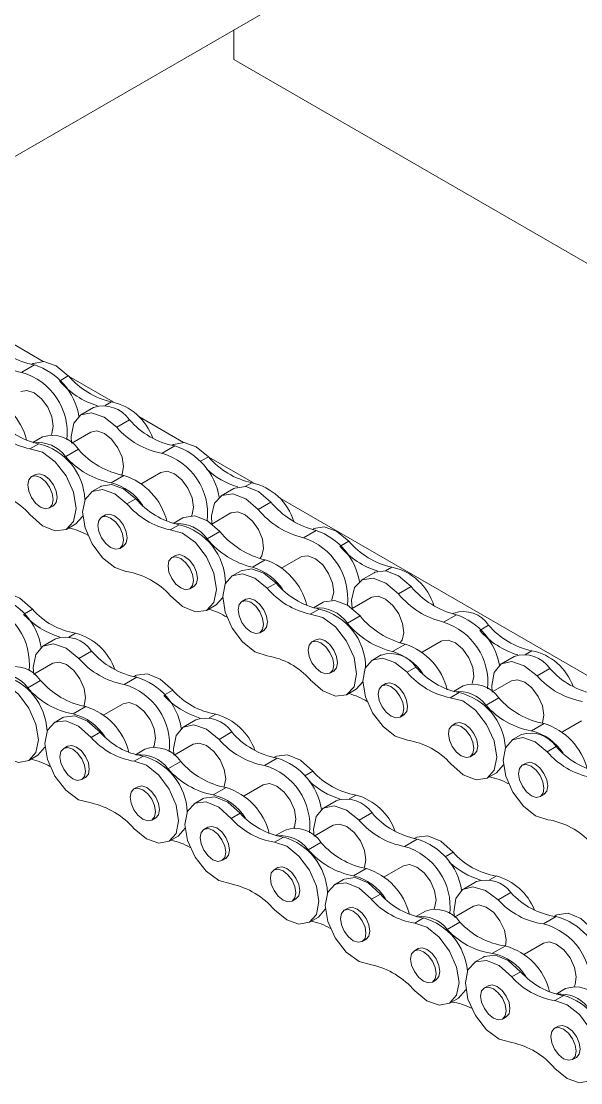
# Model space of a CAD drawing. Header units: millimetres. Extents: x 0 to 1189, y 0 to 841.
# Drawn here: x 284.89 to 291.1, y 685.65 to 697.42 of the extents above; entities that cross this region are included whole.
import ezdxf

# ---------------------------------------------------------------- set-up
doc = ezdxf.new("R2010")
doc.units = ezdxf.units.MM

msp = doc.modelspace()

# ---------------------------------------------------------------- linework, layer by layer
at = {"color": 7, "linetype": 'Continuous', "lineweight": 15}
for p, q in [((291.496, 699.778), (283.029, 694.89)), ((287.253, 697.001), (287.253, 697.329)), ((287.253, 697.328), (287.253, 697.328)), ((294.324, 692.919), (287.253, 697.001)), ((284.641, 693.938), (285.137, 693.651)), ((285.028, 693.629), (285.007, 693.617)), ((285.042, 693.612), (284.9, 693.53)), ((285.419, 693.488), (285.915, 693.202)), ((285.895, 693.203), (285.824, 693.162)), ((285.697, 693.14), (285.556, 693.058)), ((286.197, 693.039), (286.693, 692.753)), ((286.095, 693.004), (285.953, 692.922)), ((285.131, 692.813), (285.024, 692.751)), ((285.666, 692.868), (285.454, 692.745)), ((284.99, 692.68), (285.089, 692.738)), ((286.597, 692.714), (286.456, 692.632)), ((286.584, 692.731), (286.563, 692.719)), ((285.387, 692.596), (285.529, 692.677)), ((286.975, 692.59), (287.471, 692.304)), ((285.051, 692.397), (285.008, 692.373)), ((285.89, 692.305), (286.032, 692.387)), ((286.443, 692.419), (286.232, 692.296)), ((285.778, 692.265), (285.679, 692.208)), ((287.253, 692.242), (287.111, 692.16)), ((287.451, 692.305), (287.38, 692.264)), ((286.067, 692.071), (286.166, 692.128)), ((287.664, 692.09), (287.523, 692.009)), ((287.753, 692.141), (294.543, 688.222)), ((285.208, 692.026), (285.251, 692.051)), ((285.829, 691.948), (285.786, 691.924)), ((286.687, 691.915), (286.58, 691.853)), ((287.221, 691.97), (287.009, 691.847)), ((285.401, 691.791), (285.5, 691.848)), ((286.546, 691.782), (286.645, 691.84)), ((286.957, 691.682), (287.099, 691.764)), ((288.167, 691.776), (288.025, 691.695)), ((288.139, 691.795), (288.122, 691.786)), ((285.986, 691.577), (286.029, 691.602)), ((286.607, 691.499), (286.564, 691.475)), ((287.459, 691.368), (287.601, 691.45)), ((287.998, 691.483), (287.786, 691.361)), ((287.333, 691.33), (287.234, 691.273)), ((288.808, 691.306), (288.666, 691.225)), ((289.006, 691.37), (288.935, 691.329)), ((286.764, 691.128), (286.807, 691.153)), ((287.622, 691.136), (287.721, 691.193)), ((289.219, 691.155), (289.078, 691.074)), ((288.776, 691.034), (288.564, 690.912)), ((286.956, 690.893), (287.055, 690.95)), ((287.384, 691.013), (287.341, 690.988)), ((288.242, 690.98), (288.135, 690.918)), ((285.018, 690.902), (284.93, 690.851)), ((288.101, 690.847), (288.2, 690.904)), ((288.512, 690.747), (288.654, 690.829)), ((289.722, 690.841), (289.58, 690.759)), ((289.694, 690.86), (289.677, 690.85)), ((285.276, 690.575), (285.135, 690.493)), ((287.541, 690.642), (287.584, 690.666)), ((288.161, 690.564), (288.119, 690.539)), ((289.014, 690.433), (289.156, 690.514)), ((289.553, 690.548), (289.341, 690.426)), ((290.558, 690.442), (290.488, 690.402)), ((285.674, 690.439), (285.532, 690.357)), ((288.888, 690.395), (288.789, 690.337)), ((290.363, 690.379), (290.221, 690.298)), ((285.245, 690.303), (285.033, 690.181)), ((288.319, 690.193), (288.361, 690.217)), ((289.174, 690.203), (289.273, 690.261)), ((290.757, 690.246), (290.616, 690.165)), ((284.967, 690.031), (285.108, 690.112)), ((286.177, 690.149), (286.035, 690.067)), ((286.163, 690.166), (286.142, 690.154)), ((290.331, 690.107), (290.119, 689.985)), ((286.574, 690.004), (286.485, 689.953)), ((288.511, 689.958), (288.61, 690.015)), ((288.939, 690.078), (288.896, 690.053)), ((289.653, 689.92), (289.752, 689.977)), ((289.797, 690.053), (289.688, 689.99)), ((286.023, 689.854), (285.811, 689.731)), ((290.05, 689.838), (290.191, 689.92)), ((285.469, 689.741), (285.611, 689.822)), ((285.357, 689.7), (285.258, 689.643)), ((286.832, 689.677), (286.691, 689.595)), ((289.096, 689.707), (289.139, 689.731)), ((289.716, 689.637), (289.674, 689.612)), ((290.553, 689.553), (290.694, 689.635)), ((291.109, 689.666), (290.897, 689.544)), ((285.669, 689.481), (285.768, 689.538)), ((287.23, 689.541), (287.088, 689.459)), ((290.443, 689.513), (290.344, 689.456)), ((285.408, 689.383), (285.366, 689.359)), ((286.801, 689.405), (286.589, 689.282)), ((284.98, 689.226), (285.079, 689.283)), ((286.148, 689.217), (286.247, 689.274)), ((286.266, 689.35), (286.161, 689.289)), ((287.719, 689.268), (287.698, 689.256)), ((289.874, 689.266), (289.916, 689.29)), ((290.729, 689.322), (290.828, 689.379)), ((286.522, 689.133), (286.664, 689.214)), ((287.732, 689.251), (287.591, 689.169)), ((290.494, 689.196), (290.452, 689.171)), ((285.566, 689.013), (285.608, 689.037)), ((288.129, 689.106), (288.041, 689.055)), ((290.066, 689.031), (290.165, 689.088)), ((286.186, 688.934), (286.143, 688.91)), ((287.025, 688.843), (287.167, 688.924)), ((287.578, 688.956), (287.366, 688.833)), ((286.913, 688.802), (286.814, 688.745)), ((290.652, 688.825), (290.694, 688.849)), ((288.388, 688.779), (288.246, 688.697)), ((286.343, 688.564), (286.386, 688.588)), ((287.224, 688.583), (287.323, 688.64)), ((288.785, 688.643), (288.644, 688.561)), ((286.964, 688.485), (286.921, 688.461)), ((287.822, 688.452), (287.716, 688.391)), ((288.356, 688.507), (288.144, 688.384)), ((286.536, 688.328), (286.635, 688.385)), ((287.703, 688.319), (287.802, 688.376)), ((289.288, 688.353), (289.146, 688.271)), ((289.274, 688.37), (289.254, 688.358)), ((288.078, 688.235), (288.219, 688.316)), ((289.685, 688.208), (289.597, 688.157)), ((287.121, 688.115), (287.164, 688.139)), ((287.742, 688.036), (287.699, 688.012)), ((288.581, 687.945), (288.722, 688.026)), ((289.134, 688.058), (288.922, 687.935)), ((288.468, 687.904), (288.369, 687.847)), ((289.943, 687.881), (289.802, 687.799)), ((288.78, 687.685), (288.879, 687.742)), ((290.326, 687.759), (290.185, 687.678)), ((287.899, 687.666), (287.941, 687.69)), ((288.519, 687.587), (288.477, 687.563)), ((289.378, 687.554), (289.272, 687.493)), ((289.912, 687.609), (289.7, 687.486)), ((290.829, 687.51), (290.805, 687.496)), ((288.091, 687.43), (288.19, 687.487)), ((289.259, 687.421), (289.358, 687.478)), ((289.619, 687.351), (289.761, 687.433)), ((290.829, 687.494), (290.687, 687.412)), ((288.677, 687.216), (288.719, 687.241)), ((290.122, 687.086), (290.263, 687.167)), ((290.689, 687.198), (290.477, 687.075)), ((289.297, 687.138), (289.255, 687.114)), ((290.023, 687.044), (289.924, 686.987)), ((289.455, 686.767), (289.497, 686.792)), ((290.335, 686.825), (290.434, 686.882)), ((290.074, 686.727), (290.032, 686.703)), ((290.933, 686.694), (290.827, 686.633)), ((289.647, 686.532), (289.746, 686.589)), ((290.814, 686.561), (290.913, 686.618)), ((290.232, 686.356), (290.274, 686.381)), ((290.852, 686.278), (290.81, 686.254)), ((291.01, 685.907), (291.052, 685.932))]:
    msp.add_line(p, q, dxfattribs=at)
at = {"color": 8, "linetype": 'Continuous', "lineweight": 15}
for p, q in [((285.416, 693.492), (285.328, 693.441)), ((286.972, 692.593), (286.884, 692.543)), ((288.527, 691.658), (288.439, 691.607)), ((290.079, 690.726), (289.991, 690.675)), ((285.497, 690.637), (285.422, 690.594)), ((287.053, 689.739), (286.978, 689.696)), ((288.608, 688.841), (288.533, 688.798)), ((290.164, 687.943), (290.089, 687.9))]:
    msp.add_line(p, q, dxfattribs=at)
at = {"color": 7, "linetype": 'Continuous', "lineweight": 15, "flags": 128}
for points in [[(285.028, 693.629), (285.029, 693.629), (285.145, 693.651), (285.281, 693.602), (285.416, 693.492)], [(285.25, 692.934), (285.234, 693.037), (285.188, 693.143), (285.119, 693.236), (285.038, 693.302), (284.957, 693.33), (284.888, 693.317)], [(285.453, 692.745), (285.448, 692.82), (285.476, 692.966), (285.555, 693.058), (285.673, 693.081), (285.813, 693.034), (285.953, 692.922)], [(285.227, 692.838), (285.234, 692.85), (285.25, 692.934)], [(286.028, 692.485), (286.012, 692.588), (285.966, 692.694), (285.897, 692.787), (285.816, 692.853), (285.734, 692.881), (285.666, 692.868)], [(284.99, 692.68), (285.129, 692.644), (285.271, 692.539), (285.393, 692.382), (285.475, 692.199), (285.504, 692.02), (285.475, 691.875), (285.393, 691.787), (285.271, 691.771), (285.129, 691.829), (284.99, 691.953)], [(286.584, 692.731), (286.585, 692.731), (286.7, 692.753), (286.836, 692.704), (286.972, 692.593)], [(286.006, 692.39), (286.012, 692.401), (286.028, 692.485)], [(285.25, 692.118), (285.239, 692.187), (285.208, 692.257), (285.163, 692.319), (285.108, 692.363), (285.054, 692.382), (285.008, 692.373), (284.978, 692.337), (284.967, 692.281), (284.978, 692.212), (285.008, 692.142), (285.054, 692.08), (285.108, 692.036), (285.163, 692.017), (285.208, 692.026), (285.239, 692.062), (285.25, 692.118)], [(285.051, 692.397), (285.097, 692.406), (285.151, 692.387), (285.205, 692.344), (285.251, 692.282), (285.282, 692.211), (285.292, 692.142)], [(286.806, 692.036), (286.789, 692.139), (286.743, 692.245), (286.675, 692.338), (286.593, 692.404), (286.512, 692.432), (286.443, 692.419)], [(286.067, 691.319), (285.931, 691.365), (285.795, 691.474), (285.68, 691.629), (285.602, 691.807), (285.575, 691.979), (285.602, 692.12), (285.68, 692.209), (285.795, 692.23), (285.931, 692.182), (286.067, 692.071)], [(285.778, 692.265), (285.779, 692.266), (285.894, 692.287), (286.03, 692.239), (286.166, 692.128)], [(287.253, 692.242), (287.263, 692.247), (287.384, 692.263), (287.525, 692.208), (287.664, 692.09)], [(285.292, 692.142), (285.282, 692.086), (285.251, 692.051), (285.251, 692.051)], [(287.009, 691.847), (287.004, 691.94), (287.037, 692.08), (287.121, 692.165), (287.243, 692.182), (287.384, 692.127), (287.523, 692.009)], [(286.783, 691.939), (286.789, 691.952), (286.806, 692.036)], [(287.583, 691.577), (287.57, 691.679), (287.527, 691.785), (287.461, 691.88), (287.38, 691.949), (287.298, 691.982), (287.228, 691.973), (287.221, 691.97)], [(285.577, 691.937), (285.574, 691.932), (285.5, 691.848)], [(286.028, 691.669), (286.017, 691.738), (285.986, 691.808), (285.94, 691.87), (285.886, 691.914), (285.832, 691.933), (285.786, 691.924), (285.756, 691.888), (285.745, 691.832), (285.756, 691.763), (285.786, 691.693), (285.832, 691.631), (285.886, 691.587), (285.94, 691.568), (285.986, 691.577), (286.017, 691.613), (286.028, 691.669)], [(285.829, 691.948), (285.875, 691.957), (285.929, 691.938), (285.983, 691.895), (286.029, 691.833), (286.059, 691.762), (286.07, 691.693), (286.059, 691.637), (286.029, 691.602), (286.029, 691.602)], [(286.687, 691.915), (286.697, 691.921), (286.819, 691.937), (286.96, 691.882), (287.099, 691.764)], [(286.546, 691.782), (286.684, 691.746), (286.826, 691.641), (286.949, 691.484), (287.031, 691.301), (287.06, 691.122), (287.031, 690.977), (286.949, 690.889), (286.826, 690.873), (286.684, 690.931), (286.546, 691.055)], [(288.139, 691.795), (288.14, 691.796), (288.255, 691.817), (288.391, 691.769), (288.527, 691.658)], [(286.607, 691.499), (286.652, 691.508), (286.707, 691.489), (286.761, 691.446), (286.807, 691.384), (286.837, 691.313), (286.848, 691.244)], [(287.54, 691.464), (287.564, 691.495), (287.583, 691.577)], [(286.806, 691.22), (286.795, 691.289), (286.764, 691.359), (286.718, 691.421), (286.664, 691.465), (286.61, 691.484), (286.564, 691.475), (286.533, 691.439), (286.523, 691.383), (286.533, 691.314), (286.564, 691.244), (286.61, 691.182), (286.664, 691.138), (286.718, 691.119), (286.764, 691.128), (286.795, 691.164), (286.806, 691.22)], [(288.36, 691.091), (288.348, 691.193), (288.304, 691.299), (288.238, 691.394), (288.157, 691.463), (288.075, 691.496), (288.005, 691.487), (287.998, 691.483)], [(287.622, 690.384), (287.486, 690.43), (287.35, 690.539), (287.235, 690.694), (287.157, 690.871), (287.13, 691.044), (287.157, 691.185), (287.235, 691.273), (287.35, 691.295), (287.486, 691.246), (287.622, 691.136)], [(287.333, 691.33), (287.334, 691.33), (287.449, 691.352), (287.585, 691.304), (287.721, 691.193)], [(288.808, 691.306), (288.818, 691.312), (288.939, 691.328), (289.08, 691.273), (289.219, 691.155)], [(286.848, 691.244), (286.837, 691.188), (286.807, 691.153), (286.807, 691.153)], [(288.564, 690.912), (288.559, 691.004), (288.592, 691.145), (288.676, 691.23), (288.798, 691.246), (288.939, 691.191), (289.078, 691.074)], [(285.018, 690.902), (284.88, 691.025), (284.738, 691.084), (284.616, 691.068), (284.608, 691.064)], [(287.13, 691.034), (287.13, 691.034), (287.055, 690.95)], [(288.338, 691.004), (288.341, 691.009), (288.36, 691.091)], [(289.138, 690.642), (289.125, 690.744), (289.082, 690.85), (289.015, 690.945), (288.935, 691.014), (288.853, 691.047), (288.783, 691.038), (288.776, 691.034)], [(287.583, 690.734), (287.572, 690.802), (287.541, 690.873), (287.495, 690.935), (287.441, 690.979), (287.387, 690.997), (287.341, 690.988), (287.311, 690.953), (287.3, 690.897), (287.311, 690.828), (287.341, 690.757), (287.387, 690.696), (287.441, 690.652), (287.495, 690.633), (287.541, 690.642), (287.572, 690.677), (287.583, 690.734)], [(287.384, 691.013), (287.43, 691.022), (287.484, 691.003), (287.538, 690.959), (287.584, 690.897), (287.614, 690.827), (287.625, 690.758), (287.614, 690.702), (287.584, 690.666), (287.584, 690.666)], [(288.242, 690.98), (288.252, 690.985), (288.374, 691.001), (288.515, 690.946), (288.654, 690.829)], [(288.101, 690.847), (288.239, 690.811), (288.381, 690.706), (288.503, 690.549), (288.586, 690.366), (288.615, 690.187), (288.586, 690.041), (288.503, 689.953), (288.381, 689.937), (288.239, 689.996), (288.101, 690.12)], [(288.161, 690.564), (288.207, 690.573), (288.261, 690.554), (288.316, 690.51), (288.361, 690.448), (288.392, 690.378), (288.403, 690.309)], [(289.095, 690.528), (289.119, 690.56), (289.138, 690.642)], [(289.897, 690.077), (289.915, 690.155), (289.902, 690.257), (289.859, 690.364), (289.793, 690.459), (289.712, 690.528), (289.63, 690.56), (289.56, 690.551), (289.553, 690.548)], [(285.532, 690.357), (285.392, 690.469), (285.252, 690.517), (285.134, 690.493), (285.055, 690.401), (285.027, 690.255), (285.033, 690.18)], [(288.36, 690.285), (288.35, 690.353), (288.319, 690.424), (288.273, 690.486), (288.219, 690.529), (288.165, 690.548), (288.119, 690.539), (288.088, 690.504), (288.078, 690.448), (288.088, 690.379), (288.119, 690.308), (288.165, 690.247), (288.219, 690.203), (288.273, 690.184), (288.319, 690.193), (288.35, 690.228), (288.36, 690.285)], [(289.18, 689.449), (289.044, 689.493), (288.908, 689.6), (288.792, 689.755), (288.713, 689.932), (288.685, 690.105), (288.711, 690.247), (288.787, 690.337), (288.902, 690.36), (289.038, 690.313), (289.174, 690.203)], [(285.607, 689.921), (285.591, 690.024), (285.545, 690.13), (285.476, 690.222), (285.395, 690.288), (285.314, 690.316), (285.245, 690.303)], [(288.403, 690.309), (288.392, 690.253), (288.361, 690.217), (288.361, 690.217)], [(290.119, 689.984), (290.113, 690.056), (290.14, 690.202), (290.218, 690.296), (290.335, 690.321), (290.475, 690.275), (290.616, 690.165)], [(284.592, 689.363), (284.728, 689.253), (284.864, 689.204), (284.979, 689.226), (285.057, 689.314), (285.084, 689.455), (285.057, 689.628), (284.979, 689.805), (284.864, 689.96), (284.728, 690.069), (284.592, 690.115)], [(286.574, 690.004), (286.435, 690.127), (286.293, 690.186), (286.171, 690.17), (286.163, 690.166)], [(288.685, 690.099), (288.685, 690.098), (288.61, 690.015)], [(290.693, 689.727), (290.676, 689.83), (290.63, 689.936), (290.56, 690.029), (290.479, 690.093), (290.398, 690.121), (290.331, 690.107)], [(289.138, 689.8), (289.126, 689.869), (289.095, 689.939), (289.049, 690.001), (288.995, 690.044), (288.941, 690.062), (288.895, 690.053), (288.865, 690.017), (288.855, 689.96), (288.866, 689.891), (288.897, 689.821), (288.943, 689.759), (288.997, 689.716), (289.051, 689.698), (289.097, 689.707), (289.127, 689.743), (289.138, 689.8)], [(288.939, 690.078), (288.983, 690.087), (289.037, 690.068), (289.092, 690.025), (289.138, 689.964), (289.169, 689.893), (289.18, 689.824), (289.17, 689.768), (289.14, 689.732), (289.139, 689.731)], [(285.586, 689.826), (285.591, 689.836), (285.607, 689.921)], [(286.023, 689.854), (286.092, 689.867), (286.173, 689.839), (286.254, 689.773), (286.323, 689.681), (286.369, 689.575), (286.385, 689.472)], [(289.653, 689.92), (289.791, 689.885), (289.933, 689.782), (290.056, 689.625), (290.14, 689.443), (290.17, 689.263), (290.142, 689.117), (290.061, 689.027), (289.939, 689.01), (289.797, 689.067), (289.659, 689.189)], [(285.669, 689.481), (285.53, 689.605), (285.388, 689.664), (285.266, 689.648), (285.184, 689.56), (285.154, 689.414), (285.184, 689.235), (285.266, 689.052), (285.388, 688.895), (285.53, 688.79), (285.669, 688.754)], [(285.768, 689.538), (285.629, 689.662), (285.487, 689.721), (285.365, 689.705), (285.357, 689.7)], [(287.088, 689.459), (286.948, 689.571), (286.808, 689.619), (286.69, 689.595), (286.611, 689.503), (286.583, 689.357), (286.588, 689.282)], [(289.915, 689.359), (289.904, 689.428), (289.873, 689.498), (289.827, 689.56), (289.773, 689.603), (289.719, 689.621), (289.673, 689.612), (289.643, 689.576), (289.633, 689.519), (289.644, 689.45), (289.675, 689.38), (289.721, 689.318), (289.775, 689.275), (289.829, 689.257), (289.875, 689.266), (289.905, 689.302), (289.915, 689.359)], [(289.716, 689.637), (289.761, 689.646), (289.815, 689.628), (289.869, 689.584), (289.915, 689.523), (289.947, 689.452), (289.958, 689.383)], [(290.676, 689.637), (290.678, 689.642), (290.693, 689.727)], [(285.649, 689.129), (285.639, 689.197), (285.608, 689.268), (285.562, 689.33), (285.508, 689.374), (285.454, 689.392), (285.408, 689.383)], [(286.385, 689.472), (286.369, 689.387), (286.362, 689.375)], [(287.163, 689.023), (287.147, 689.126), (287.101, 689.232), (287.032, 689.324), (286.951, 689.39), (286.869, 689.418), (286.801, 689.405)], [(289.958, 689.383), (289.948, 689.327), (289.917, 689.291), (289.916, 689.29)], [(290.735, 688.567), (290.6, 688.611), (290.464, 688.719), (290.347, 688.873), (290.269, 689.05), (290.241, 689.223), (290.267, 689.365), (290.343, 689.455), (290.458, 689.478), (290.594, 689.431), (290.729, 689.322)], [(285.079, 689.283), (285.156, 689.371), (285.156, 689.373)], [(285.324, 689.267), (285.335, 689.324), (285.366, 689.359), (285.412, 689.368), (285.466, 689.349), (285.52, 689.305), (285.566, 689.244), (285.596, 689.173), (285.607, 689.104), (285.596, 689.048), (285.566, 689.013), (285.52, 689.004), (285.466, 689.022), (285.412, 689.066), (285.366, 689.128), (285.335, 689.199), (285.324, 689.267)], [(288.129, 689.106), (287.991, 689.229), (287.849, 689.288), (287.727, 689.272), (287.719, 689.268)], [(286.148, 688.465), (286.283, 688.354), (286.419, 688.306), (286.535, 688.328), (286.612, 688.416), (286.639, 688.557), (286.612, 688.73), (286.535, 688.907), (286.419, 689.062), (286.283, 689.171), (286.148, 689.217)], [(290.243, 689.178), (290.241, 689.174), (290.165, 689.088)], [(290.693, 688.918), (290.682, 688.987), (290.651, 689.058), (290.605, 689.119), (290.55, 689.162), (290.496, 689.18), (290.451, 689.171), (290.421, 689.135), (290.41, 689.078), (290.422, 689.009), (290.453, 688.939), (290.499, 688.877), (290.553, 688.834), (290.607, 688.816), (290.653, 688.826), (290.683, 688.861), (290.693, 688.918)], [(290.494, 689.196), (290.539, 689.205), (290.593, 689.187), (290.647, 689.144), (290.693, 689.082), (290.724, 689.011), (290.736, 688.943), (290.725, 688.886), (290.695, 688.85), (290.694, 688.849)], [(285.608, 689.037), (285.608, 689.037), (285.639, 689.072), (285.649, 689.129)], [(286.102, 688.818), (286.113, 688.875), (286.143, 688.91), (286.189, 688.919), (286.243, 688.9), (286.298, 688.856), (286.343, 688.795), (286.374, 688.724), (286.385, 688.655), (286.374, 688.599), (286.343, 688.564), (286.298, 688.555), (286.243, 688.573), (286.189, 688.617), (286.143, 688.679), (286.113, 688.75), (286.102, 688.818)], [(286.427, 688.68), (286.417, 688.748), (286.386, 688.819), (286.34, 688.881), (286.286, 688.925), (286.232, 688.943), (286.186, 688.934)], [(287.141, 688.928), (287.147, 688.938), (287.163, 689.023)], [(287.578, 688.956), (287.647, 688.969), (287.728, 688.941), (287.81, 688.875), (287.878, 688.783), (287.924, 688.677), (287.94, 688.573)], [(287.323, 688.64), (287.185, 688.764), (287.043, 688.823), (286.921, 688.807), (286.913, 688.802)], [(286.386, 688.588), (286.386, 688.588), (286.417, 688.623), (286.427, 688.68)], [(287.224, 688.583), (287.086, 688.707), (286.944, 688.765), (286.822, 688.75), (286.739, 688.662), (286.71, 688.516), (286.739, 688.337), (286.822, 688.154), (286.944, 687.997), (287.086, 687.892), (287.224, 687.856)], [(288.644, 688.561), (288.503, 688.673), (288.364, 688.721), (288.245, 688.697), (288.166, 688.605), (288.138, 688.459), (288.144, 688.384)], [(287.94, 688.573), (287.924, 688.489), (287.918, 688.477)], [(286.635, 688.385), (286.711, 688.473), (286.712, 688.474)], [(286.88, 688.369), (286.891, 688.426), (286.921, 688.461), (286.967, 688.47), (287.021, 688.451), (287.075, 688.407), (287.121, 688.345), (287.152, 688.275), (287.163, 688.206), (287.152, 688.15), (287.121, 688.115), (287.075, 688.106), (287.021, 688.124), (286.967, 688.168), (286.921, 688.23), (286.891, 688.301), (286.88, 688.369)], [(287.205, 688.231), (287.194, 688.299), (287.164, 688.37), (287.118, 688.432), (287.064, 688.476), (287.01, 688.494), (286.964, 688.485)], [(288.718, 688.124), (288.702, 688.228), (288.656, 688.334), (288.587, 688.426), (288.506, 688.492), (288.425, 688.52), (288.356, 688.507)], [(289.685, 688.208), (289.547, 688.331), (289.405, 688.39), (289.282, 688.374), (289.274, 688.37)], [(287.164, 688.139), (287.164, 688.139), (287.194, 688.174), (287.205, 688.231)], [(287.703, 687.567), (287.839, 687.456), (287.975, 687.408), (288.091, 687.43), (288.168, 687.518), (288.195, 687.659), (288.168, 687.832), (288.091, 688.009), (287.975, 688.164), (287.839, 688.273), (287.703, 688.319)], [(288.697, 688.03), (288.702, 688.04), (288.718, 688.124)], [(287.658, 687.92), (287.668, 687.977), (287.699, 688.012), (287.745, 688.021), (287.799, 688.002), (287.853, 687.958), (287.899, 687.896), (287.93, 687.826), (287.94, 687.757), (287.93, 687.701), (287.899, 687.666), (287.853, 687.657), (287.799, 687.675), (287.745, 687.719), (287.699, 687.781), (287.668, 687.852), (287.658, 687.92)], [(287.983, 687.782), (287.972, 687.85), (287.941, 687.921), (287.896, 687.983), (287.842, 688.027), (287.787, 688.045), (287.742, 688.036)], [(289.134, 688.058), (289.203, 688.071), (289.284, 688.043), (289.365, 687.977), (289.434, 687.885), (289.48, 687.778), (289.496, 687.675)], [(288.78, 687.685), (288.642, 687.809), (288.5, 687.867), (288.377, 687.852), (288.295, 687.764), (288.266, 687.618), (288.295, 687.439), (288.377, 687.256), (288.5, 687.099), (288.642, 686.994), (288.78, 686.958)], [(288.879, 687.742), (288.741, 687.866), (288.599, 687.925), (288.476, 687.909), (288.468, 687.904)], [(287.941, 687.69), (287.941, 687.69), (287.972, 687.725), (287.983, 687.782)], [(290.185, 687.678), (290.044, 687.783), (289.905, 687.823), (289.79, 687.792), (289.716, 687.694), (289.694, 687.543), (289.699, 687.486)], [(289.496, 687.675), (289.48, 687.591), (289.474, 687.579)], [(290.267, 687.167), (290.274, 687.237), (290.254, 687.341), (290.205, 687.446), (290.135, 687.537), (290.053, 687.599), (289.972, 687.623), (289.912, 687.609)], [(288.19, 687.487), (288.267, 687.575), (288.268, 687.576)], [(288.435, 687.471), (288.446, 687.528), (288.477, 687.563), (288.523, 687.572), (288.577, 687.553), (288.631, 687.509), (288.677, 687.447), (288.708, 687.377), (288.718, 687.308), (288.708, 687.252), (288.677, 687.216), (288.631, 687.208), (288.577, 687.226), (288.523, 687.27), (288.477, 687.332), (288.446, 687.403), (288.435, 687.471)], [(288.761, 687.333), (288.75, 687.401), (288.719, 687.472), (288.673, 687.534), (288.619, 687.577), (288.565, 687.596), (288.519, 687.587)], [(291.24, 687.348), (291.102, 687.471), (290.96, 687.53), (290.837, 687.514), (290.829, 687.51)], [(289.259, 686.669), (289.395, 686.558), (289.531, 686.51), (289.646, 686.532), (289.724, 686.62), (289.751, 686.761), (289.724, 686.934), (289.646, 687.111), (289.531, 687.266), (289.395, 687.375), (289.259, 687.421)], [(288.719, 687.241), (288.719, 687.241), (288.75, 687.276), (288.761, 687.333)], [(289.539, 686.884), (289.528, 686.952), (289.497, 687.023), (289.451, 687.085), (289.397, 687.128), (289.343, 687.147), (289.297, 687.138)], [(290.689, 687.198), (290.75, 687.212), (290.83, 687.188), (290.912, 687.126), (290.983, 687.035), (291.031, 686.93), (291.051, 686.826)], [(289.213, 687.022), (289.224, 687.079), (289.255, 687.114), (289.301, 687.123), (289.355, 687.104), (289.409, 687.06), (289.455, 686.998), (289.485, 686.928), (289.496, 686.859), (289.485, 686.803), (289.455, 686.767), (289.409, 686.759), (289.355, 686.777), (289.301, 686.821), (289.255, 686.883), (289.224, 686.954), (289.213, 687.022)], [(290.434, 686.882), (290.296, 687.006), (290.154, 687.065), (290.031, 687.049), (290.023, 687.044)], [(290.335, 686.825), (290.197, 686.949), (290.055, 687.007), (289.932, 686.992), (289.85, 686.904), (289.821, 686.758), (289.85, 686.579), (289.932, 686.396), (290.055, 686.239), (290.197, 686.134), (290.335, 686.098)], [(289.497, 686.792), (289.497, 686.792), (289.528, 686.827), (289.539, 686.884)], [(291.051, 686.826), (291.038, 686.739), (291.029, 686.719)], [(289.746, 686.589), (289.823, 686.677), (289.826, 686.685)], [(289.99, 686.611), (290.001, 686.668), (290.032, 686.703), (290.078, 686.712), (290.132, 686.693), (290.186, 686.649), (290.232, 686.587), (290.262, 686.517), (290.273, 686.448), (290.262, 686.392), (290.232, 686.356), (290.186, 686.348), (290.132, 686.366), (290.078, 686.41), (290.032, 686.472), (290.001, 686.543), (289.99, 686.611)], [(290.316, 686.473), (290.305, 686.541), (290.274, 686.612), (290.228, 686.674), (290.174, 686.717), (290.12, 686.736), (290.074, 686.727)], [(290.814, 685.809), (290.95, 685.698), (291.086, 685.65), (291.201, 685.672), (291.278, 685.76), (291.306, 685.901), (291.278, 686.074), (291.201, 686.251), (291.086, 686.406), (290.95, 686.515), (290.814, 686.561)], [(290.274, 686.381), (290.274, 686.381), (290.305, 686.416), (290.316, 686.473)], [(290.768, 686.162), (290.779, 686.219), (290.81, 686.254), (290.856, 686.263), (290.91, 686.244), (290.964, 686.2), (291.01, 686.138), (291.04, 686.068), (291.051, 685.999), (291.04, 685.943), (291.01, 685.907), (290.964, 685.899), (290.91, 685.917), (290.856, 685.961), (290.81, 686.023), (290.779, 686.094), (290.768, 686.162)], [(291.094, 686.024), (291.083, 686.092), (291.052, 686.163), (291.006, 686.225), (290.952, 686.268), (290.898, 686.287), (290.852, 686.278)], [(291.052, 685.932), (291.052, 685.932), (291.083, 685.967), (291.094, 686.024)]]:
    msp.add_lwpolyline(points, dxfattribs=at)
at = {"color": 7, "linetype": 'Continuous', "lineweight": 15}
for centre, radius, start, end in [((285.205, 694.476), 0.88, 220.7421, 259.2633), ((285.064, 694.394), 0.88, 220.7421, 259.2633), ((284.706, 692.858), 0.699, 353.6976, 73.8954), ((284.822, 692.924), 0.722, 9.5578, 72.3173), ((286.011, 694.032), 0.915, 220.7303, 252.764), ((286.083, 694.056), 0.873, 220.2538, 257.6144), ((284.258, 692.601), 0.718, 14.1853, 72.2986), ((285.805, 692.805), 0.352, 34.4255, 107.8023), ((285.77, 692.601), 0.615, 18.7416, 78.2344), ((285.178, 693.533), 0.873, 220.2538, 257.6144), ((285.277, 693.59), 0.873, 220.2538, 257.6144), ((286.62, 693.496), 0.88, 220.7421, 259.2633), ((286.761, 693.578), 0.88, 220.7421, 259.2633), ((285.239, 692.478), 0.352, 34.4255, 107.8023), ((285.079, 692.371), 0.381, 36.1331, 97.0245), ((284.93, 692.085), 0.672, 2.9299, 76.3307), ((286.378, 692.026), 0.722, 9.5578, 72.3173), ((286.054, 693.17), 0.88, 220.7421, 259.2633), ((286.195, 693.251), 0.88, 220.7421, 259.2633), ((286.262, 691.96), 0.699, 353.6976, 73.8954), ((287.638, 693.158), 0.873, 220.254, 257.6142), ((287.527, 693.053), 0.827, 225.7502, 253.7701), ((285.813, 691.703), 0.718, 14.1853, 72.2986), ((284.377, 691.409), 0.82, 41.5945, 80.595), ((285.755, 691.744), 0.577, 32.3039, 76.4301), ((287.323, 691.697), 0.621, 16.6936, 78.092), ((286.832, 692.692), 0.873, 220.254, 257.6142), ((288.385, 692.684), 0.934, 219.4682, 256.4596), ((286.733, 692.635), 0.873, 220.254, 257.6142), ((288.244, 692.602), 0.934, 219.4682, 256.4596), ((285.291, 691.143), 0.673, 59.5382, 78.8475), ((286.631, 691.456), 0.397, 34.7002, 96.112), ((286.487, 691.187), 0.672, 0.1743, 76.4302), ((287.82, 692.357), 0.934, 219.4682, 256.4596), ((287.921, 691.084), 0.735, 9.9192, 70.4749), ((287.678, 692.276), 0.934, 219.4682, 256.4596), ((287.81, 691.022), 0.706, 353.9693, 72.2261), ((289.193, 692.222), 0.873, 220.254, 257.6142), ((289.122, 692.198), 0.915, 220.7303, 252.764), ((287.373, 690.776), 0.711, 13.6249, 71.3343), ((285.933, 690.511), 0.82, 41.5948, 80.5948), ((287.295, 690.793), 0.598, 32.8571, 74.0338), ((288.878, 690.762), 0.621, 16.6941, 78.0916), ((288.387, 691.757), 0.873, 220.254, 257.6142), ((289.94, 691.749), 0.934, 219.468, 256.4598), ((284.416, 690.371), 0.706, 8.7774, 73.0976), ((288.288, 691.7), 0.873, 220.254, 257.6142), ((289.799, 691.667), 0.934, 219.468, 256.4598), ((284.286, 690.294), 0.699, 353.6978, 73.8952), ((288.186, 690.521), 0.397, 34.7002, 96.112), ((285.589, 691.469), 0.915, 222.9826, 253.022), ((285.631, 691.446), 0.82, 221.5941, 260.595), ((286.785, 690.198), 0.729, 57.4573, 75.057), ((288.042, 690.251), 0.672, 0.175, 76.4295), ((289.374, 691.422), 0.934, 219.468, 256.4598), ((289.797, 690.536), 0.34, 34.0086, 107.6536), ((289.476, 690.149), 0.735, 10.4563, 70.4681), ((289.233, 691.341), 0.934, 219.468, 256.4598), ((289.363, 690.086), 0.708, 354.6989, 72.14), ((290.734, 691.286), 0.862, 220.5311, 258.2231), ((285.384, 690.24), 0.352, 34.4271, 107.8014), ((285.328, 690.019), 0.641, 19.5685, 74.6683), ((290.662, 691.262), 0.904, 221.0154, 253.3263), ((288.928, 689.841), 0.711, 13.6245, 71.3347), ((290.44, 689.845), 0.609, 19.0428, 78.779), ((286.199, 690.932), 0.88, 220.7412, 259.2642), ((286.34, 691.013), 0.88, 220.7412, 259.2642), ((287.488, 689.576), 0.82, 41.5947, 80.5948), ((288.991, 690.07), 0.34, 34.0086, 107.6536), ((288.851, 689.859), 0.596, 33.2197, 74.0676), ((290.471, 690.048), 0.349, 34.7412, 108.0488), ((284.818, 689.914), 0.352, 34.4271, 107.8014), ((289.928, 690.821), 0.862, 220.5311, 258.2231), ((291.412, 690.816), 0.868, 221.0196, 259.8908), ((284.658, 689.804), 0.383, 36.2203, 96.4945), ((284.504, 689.521), 0.677, 2.8277, 74.0119), ((285.775, 690.687), 0.88, 220.7412, 259.2642), ((285.971, 689.473), 0.706, 8.7758, 73.0989), ((289.829, 690.763), 0.862, 220.5311, 258.2231), ((291.271, 690.735), 0.868, 221.0196, 259.8908), ((285.633, 690.605), 0.88, 220.7412, 259.2642), ((285.841, 689.396), 0.699, 353.6978, 73.8952), ((287.187, 690.548), 0.82, 221.5941, 260.595), ((289.747, 689.615), 0.376, 36.3549, 97.8357), ((289.598, 689.326), 0.669, 3.3987, 76.7413), ((289.905, 689.721), 0.349, 34.7412, 108.0488), ((287.144, 690.571), 0.915, 222.9826, 253.022), ((288.34, 689.263), 0.729, 57.4577, 75.0566), ((290.846, 690.49), 0.868, 221.0196, 259.8908), ((285.333, 689.178), 0.579, 31.9879, 76.3988), ((285.407, 689.152), 0.7, 13.3817, 73.1023), ((286.883, 689.121), 0.641, 19.5685, 74.6683), ((290.705, 690.408), 0.868, 221.0196, 259.8908), ((286.939, 689.342), 0.352, 34.4269, 107.8015), ((290.482, 688.953), 0.714, 14.0636, 72.7524), ((286.381, 690.082), 0.82, 221.5941, 260.595), ((287.896, 690.115), 0.88, 220.741, 259.2643), ((290.546, 689.189), 0.34, 34.0092, 107.6529), ((290.424, 688.997), 0.571, 32.5437, 76.9982), ((286.282, 690.025), 0.82, 221.5941, 260.595), ((287.755, 690.033), 0.88, 220.741, 259.2643), ((289.057, 688.649), 0.809, 41.877, 81.2374), ((286.213, 688.906), 0.383, 36.2202, 96.4946), ((286.06, 688.623), 0.677, 2.8277, 74.0119), ((286.374, 689.016), 0.352, 34.4269, 107.8015), ((291.384, 689.882), 0.862, 220.5309, 258.2229), ((291.483, 689.939), 0.862, 220.5309, 258.2229), ((284.871, 688.578), 0.673, 59.536, 78.8496), ((287.33, 689.789), 0.88, 220.741, 259.2643), ((287.397, 688.498), 0.699, 353.698, 73.895), ((287.527, 688.575), 0.706, 8.7773, 73.0975), ((287.189, 689.707), 0.88, 220.741, 259.2643), ((288.742, 689.65), 0.82, 221.5938, 260.5953), ((289.97, 688.392), 0.661, 59.996, 79.7089), ((286.963, 688.254), 0.7, 13.3816, 73.1021), ((288.685, 689.64), 0.88, 227.1592, 253.3336), ((286.889, 688.28), 0.579, 31.9884, 76.3984), ((288.495, 688.444), 0.352, 34.4263, 107.8021), ((288.439, 688.223), 0.641, 19.5686, 74.6683), ((285.481, 687.901), 0.873, 40.253, 77.6153), ((287.837, 689.127), 0.82, 221.5938, 260.5953), ((287.936, 689.184), 0.82, 221.5938, 260.5953), ((289.31, 689.135), 0.88, 220.7411, 259.2643), ((289.452, 689.217), 0.88, 220.7411, 259.2643), ((290.612, 687.768), 0.809, 41.8774, 81.2374), ((287.929, 688.118), 0.352, 34.4263, 107.8021), ((286.426, 687.68), 0.673, 59.5357, 78.85), ((287.769, 688.008), 0.383, 36.2193, 96.4955), ((287.616, 687.725), 0.677, 2.827, 74.0126), ((289.082, 687.677), 0.706, 8.7772, 73.0975), ((288.745, 688.809), 0.88, 220.7411, 259.2643), ((288.886, 688.89), 0.88, 220.7411, 259.2643), ((288.953, 687.599), 0.699, 353.698, 73.895), ((290.298, 688.752), 0.82, 221.5939, 260.5952), ((290.241, 688.742), 0.88, 227.1591, 253.3337), ((288.519, 687.356), 0.7, 13.3815, 73.1022), ((287.037, 687.003), 0.873, 40.2527, 77.6155), ((288.445, 687.382), 0.579, 31.9884, 76.3984), ((290.053, 687.561), 0.338, 35.9069, 108.9399), ((289.998, 687.332), 0.634, 21.6347, 74.8105), ((289.492, 688.286), 0.82, 221.5939, 260.5952), ((290.941, 688.313), 0.827, 222.0381, 262.2195), ((289.393, 688.229), 0.82, 221.5939, 260.5952), ((290.799, 688.232), 0.827, 222.0381, 262.2195), ((289.487, 687.235), 0.338, 35.9069, 108.9399), ((287.982, 686.782), 0.673, 59.5347, 78.851), ((289.329, 687.126), 0.368, 37.7193, 97.3857), ((289.171, 686.828), 0.676, 5.405, 73.965), ((290.375, 687.987), 0.827, 222.0381, 262.2195), ((290.516, 686.743), 0.691, 353.3672, 75.6276), ((290.651, 686.826), 0.691, 8.2265, 75.1423), ((290.233, 687.905), 0.827, 222.0381, 262.2195), ((290.089, 686.507), 0.683, 12.81, 75.215), ((290.014, 686.538), 0.558, 31.3529, 78.9042), ((288.593, 686.105), 0.873, 40.2528, 77.6154), ((290.948, 687.369), 0.82, 221.5941, 260.595), ((291.047, 687.426), 0.82, 221.5941, 260.595), ((291.042, 686.375), 0.338, 35.9068, 108.9403), ((290.884, 686.266), 0.368, 37.7192, 97.386), ((290.726, 685.968), 0.676, 5.4049, 73.9649), ((289.595, 685.93), 0.62, 61.6759, 82.9618), ((290.148, 685.245), 0.873, 40.253, 77.6153)]:
    msp.add_arc(centre, radius, start, end, dxfattribs=at)

doc.saveas('drawing.dxf')
